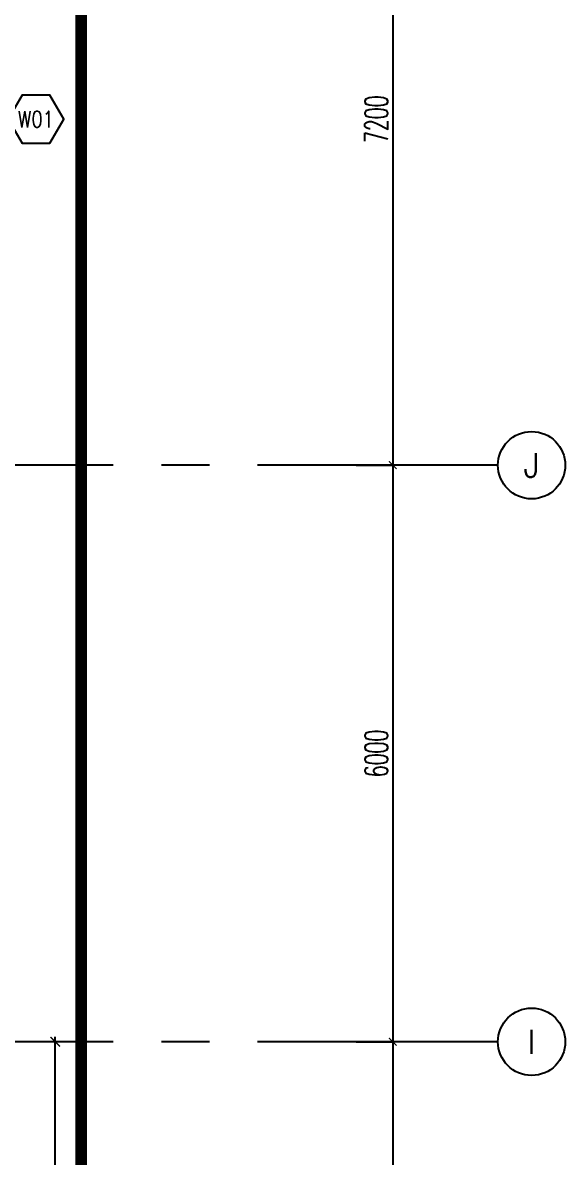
# Model space of a CAD drawing. Extents: x 88808.2 to 88899.2, y 39921.6 to 40001.1.
# Drawn here: x 88893.55 to 88899.19, y 39958.5 to 39970.3 of the extents above; entities that cross this region are included whole.
import ezdxf
from ezdxf.enums import TextEntityAlignment as Align

# ---------------------------------------------------------------- set-up
doc = ezdxf.new("R2010")
doc.units = 0
doc.header["$MEASUREMENT"] = 0
doc.header["$PDMODE"] = 34
doc.linetypes.add('CENTER2', pattern=[1.125, 0.75, -0.125, 0.125, -0.125])
doc.linetypes.add('CENTERX2', pattern=[4, 2.5, -0.5, 0.5, -0.5])
doc.layers.get('0').update_dxf_attribs({"linetype": 'CONTINUOUS'})
doc.layers.get('DEFPOINTS').update_dxf_attribs({"linetype": 'CONTINUOUS'})
for name, color, linetype in [('AX-CR', 2, 'CONTINUOUS'), ('AX-DIM', 4, 'CONTINUOUS'), ('AX-TXT', 2, 'CONTINUOUS'), ('AXES', 11, 'CENTERX2'), ('DIM', 4, 'CONTINUOUS'), ('ELEV', 2, 'CONTINUOUS'), ('WIN-BOX', 3, 'CONTINUOUS'), ('WIN-NO', 5, 'CONTINUOUS')]:
    doc.layers.add(name, color=color, linetype=linetype)
doc.styles.add('ROMANS', font='ROMANS.shx', dxfattribs={"width": 0.6})
doc.dimstyles.new('DIM-OUT', dxfattribs={"dimscale": 0, "dimtxt": 0.24, "dimasz": 0.08, "dimexe": 0.02, "dimexo": 0.02, "dimgap": 0.05, "dimtad": 1, "dimdec": 0, "dimlfac": 1000, "dimzin": 0, "dimdsep": 46, "dimtxsty": 'ROMANS', "dimblk1": 'ARCHTICK', "dimblk2": 'ARCHTICK', "dimsah": 1, "dimcen": 0.01, "dimdle": 0.08, "dimclrd": 4, "dimclre": 4, "dimclrt": 2, "dimadec": 0, "dimazin": 0, "dimtp": 2, "dimtm": 2, "dimtfac": 0.114286, "dimtdec": 0, "dimtix": 1, "dimtmove": 2, "dimatfit": 3, "dimldrblk": 'ARCHTICK', "dimfxl": 0, "dimtolj": 1, "dimtzin": 0, "dimarcsym": 0})
doc.dimstyles.new('STANDARD in', dxfattribs={"dimtxt": 0.2, "dimasz": 0.1, "dimexe": 0.07, "dimexo": 0.07, "dimgap": 0.05, "dimtad": 1, "dimdec": 0, "dimlfac": 1000, "dimzin": 0, "dimdsep": 46, "dimtxsty": 'ROMANS', "dimblk": 'ARCHTICK', "dimcen": 0.05, "dimdle": 0.05, "dimclrd": 4, "dimclre": 4, "dimclrt": 2, "dimadec": 0, "dimazin": 0, "dimtfac": 1, "dimtdec": 0, "dimtmove": 2, "dimatfit": 3, "dimfxl": 0, "dimtolj": 1, "dimtzin": 0, "dimarcsym": 0})

# ---------------------------------------------------------------- blocks, each defined once
blk = doc.blocks.new('_ARCHTICK')
at = {"color": 0, "linetype": 'ByBlock', "const_width": 0.15}
blk.add_lwpolyline([(-0.5, -0.5), (0.5, 0.5)], dxfattribs=at)
blk = doc.blocks.new('*D376')
at = {"layer": 'DEFPOINTS', "color": 0, "linetype": 'Continuous'}
for p in [(88893.886, 39959.7), (88894.095, 39959.7), (88894.095, 39956.1)]:
    blk.add_point(p, dxfattribs=at)
at = {"layer": 'DIM', "color": 4, "linetype": 'Continuous', "lineweight": -2}
for p, q in [((88894.025, 39959.7), (88893.816, 39959.7)), ((88893.886, 39956.05), (88893.886, 39959.75)), ((88894.025, 39956.1), (88893.816, 39956.1))]:
    blk.add_line(p, q, dxfattribs=at)
at = {"layer": 'DIM', "color": 4, "linetype": 'Continuous', "lineweight": -2, "xscale": 0.1, "yscale": 0.1, "zscale": 0.1}
for p, rotation in [((88893.886, 39959.7), 90), ((88893.886, 39956.1), 270)]:
    blk.add_blockref('_ARCHTICK', p, dxfattribs=dict(at, rotation=rotation))
at = {"layer": 'DIM', "color": 2, "linetype": 'Continuous', "insert": (88893.736, 39957.9), "char_height": 0.2, "attachment_point": 5, "rotation": 90, "style": 'ROMANS'}
blk.add_mtext('\\A1;3600', dxfattribs=at)
blk = doc.blocks.new('WW1')
at = {"layer": 'WIN-BOX'}
blk.add_lwpolyline([(144, -250), (289, 0), (144, 250), (-144, 250), (-289, 0), (-144, -250)], close=True, dxfattribs=at)
at = {"layer": 'WIN-NO', "style": 'ROMANS', "width": 0.8}
blk.add_attdef('W00', text='', height=170, dxfattribs=at).set_placement((0, 0), align=Align.MIDDLE)
blk = doc.blocks.new('*D371')
at = {"layer": 'AX-DIM', "color": 4, "lineweight": -2}
for p, q in [((88897.395, 39972.98), (88897.395, 39965.62)), ((88897.015, 39972.9), (88897.415, 39972.9)), ((88897.015, 39965.7), (88897.415, 39965.7))]:
    blk.add_line(p, q, dxfattribs=at)
at = {"layer": 'DEFPOINTS', "color": 0}
for p in [(88896.995, 39972.9), (88896.995, 39965.7), (88897.395, 39965.7)]:
    blk.add_point(p, dxfattribs=at)
at = {"layer": 'AX-DIM', "color": 4, "lineweight": -2, "xscale": 0.08, "yscale": 0.08, "zscale": 0.08}
for p, rotation in [((88897.395, 39972.9), 90), ((88897.395, 39965.7), 270)]:
    blk.add_blockref('_ARCHTICK', p, dxfattribs=dict(at, rotation=rotation))
at = {"layer": 'AX-DIM', "color": 2, "insert": (88897.225, 39969.3), "char_height": 0.24, "attachment_point": 5, "rotation": 90, "style": 'ROMANS'}
blk.add_mtext('\\A1;7200', dxfattribs=at)
blk = doc.blocks.new('*D367')
at = {"layer": 'AX-DIM', "color": 4, "lineweight": -2}
for p, q in [((88897.015, 39959.7), (88897.415, 39959.7)), ((88897.395, 39959.78), (88897.395, 39956.02)), ((88897.015, 39956.1), (88897.415, 39956.1))]:
    blk.add_line(p, q, dxfattribs=at)
at = {"layer": 'DEFPOINTS', "color": 0}
for p in [(88896.995, 39959.7), (88896.995, 39956.1), (88897.395, 39956.1)]:
    blk.add_point(p, dxfattribs=at)
at = {"layer": 'AX-DIM', "color": 4, "lineweight": -2, "xscale": 0.08, "yscale": 0.08, "zscale": 0.08}
for p, rotation in [((88897.395, 39959.7), 90), ((88897.395, 39956.1), 270)]:
    blk.add_blockref('_ARCHTICK', p, dxfattribs=dict(at, rotation=rotation))
at = {"layer": 'AX-DIM', "color": 2, "insert": (88897.225, 39957.9), "char_height": 0.24, "attachment_point": 5, "rotation": 90, "style": 'ROMANS'}
blk.add_mtext('\\A1;3600', dxfattribs=at)
blk = doc.blocks.new('*D358')
at = {"layer": 'AX-DIM', "color": 4, "lineweight": -2}
for p, q in [((88897.395, 39965.78), (88897.395, 39959.62)), ((88897.015, 39965.7), (88897.415, 39965.7)), ((88897.015, 39959.7), (88897.415, 39959.7))]:
    blk.add_line(p, q, dxfattribs=at)
at = {"layer": 'DEFPOINTS', "color": 0}
for p in [(88896.995, 39965.7), (88896.995, 39959.7), (88897.395, 39959.7)]:
    blk.add_point(p, dxfattribs=at)
at = {"layer": 'AX-DIM', "color": 4, "lineweight": -2, "xscale": 0.08, "yscale": 0.08, "zscale": 0.08}
for p, rotation in [((88897.395, 39965.7), 90), ((88897.395, 39959.7), 270)]:
    blk.add_blockref('_ARCHTICK', p, dxfattribs=dict(at, rotation=rotation))
at = {"layer": 'AX-DIM', "color": 2, "insert": (88897.225, 39962.7), "char_height": 0.24, "attachment_point": 5, "rotation": 90, "style": 'ROMANS'}
blk.add_mtext('\\A1;6000', dxfattribs=at)
blk = doc.blocks.new('AXR')
at = {"layer": 'AX-CR'}
blk.add_circle((350, 0), 350, dxfattribs=at)
at = {"layer": 'AX-TXT', "style": 'ROMANS'}
blk.add_attdef('AX', text='', height=250, dxfattribs=at).set_placement((350, 0), align=Align.MIDDLE)

msp = doc.modelspace()

# ---------------------------------------------------------------- linework, layer by layer
at = {"layer": 'AXES'}
for p, q in [((88898.4894, 39965.6996), (88876.9703, 39965.6996)), ((88898.4894, 39959.6996), (88876.9703, 39959.6996))]:
    msp.add_line(p, q, dxfattribs=at)
at = {"layer": 'ELEV', "linetype": 'CENTER2', "const_width": 0.12}
msp.add_lwpolyline([(88894.1545, 39926.0796), (88894.1545, 39989.6996)], dxfattribs=at)

# ---------------------------------------------------------------- block references
at = {"layer": 'AXES', "xscale": 0.001, "yscale": 0.001, "zscale": 0.001}
for p, values in [((88898.4894, 39965.6996), {'AX': 'J'}), ((88898.4894, 39959.6996), {'AX': 'I'})]:
    msp.add_blockref('AXR', p, dxfattribs=at).add_auto_attribs(values)
at = {"layer": 'WIN-NO', "xscale": 0.001, "yscale": 0.001, "zscale": 0.001}
msp.add_blockref('WW1', (88893.6849, 39969.2996), dxfattribs=at).add_auto_attribs({'W00': 'W01'})

# ---------------------------------------------------------------- dimensions: what is measured, and where the dimension line sits
at = {"layer": 'AX-DIM'}
for base, p1, p2, picture, middle in [((88897.3951, 39965.6996), (88896.9951, 39972.8996), (88896.9951, 39965.6996), '*D371', (88897.2251, 39969.2996)), ((88897.3951, 39959.6996), (88896.9951, 39965.6996), (88896.9951, 39959.6996), '*D358', (88897.2251, 39962.6996)), ((88897.3951, 39956.0996), (88896.9951, 39959.6996), (88896.9951, 39956.0996), '*D367', (88897.2251, 39957.8996))]:
    dim = msp.add_linear_dim(base=base, p1=p1, p2=p2, angle=270, dimstyle='DIM-OUT', override={"dimscale": 1}, dxfattribs=at)
    dim.commit()
    dim.dimension.update_dxf_attribs({"geometry": picture, "text_midpoint": middle})
at = {"layer": 'DIM', "color": 0, "linetype": 'Continuous'}
dim = msp.add_linear_dim(base=(88893.8863, 39959.6996), p1=(88894.0953, 39956.0996), p2=(88894.0953, 39959.6996), angle=90, dimstyle='STANDARD in', dxfattribs=at)
dim.commit()
dim.dimension.update_dxf_attribs({"geometry": '*D376', "text_midpoint": (88893.7363, 39957.8996)})

doc.saveas('drawing.dxf')
